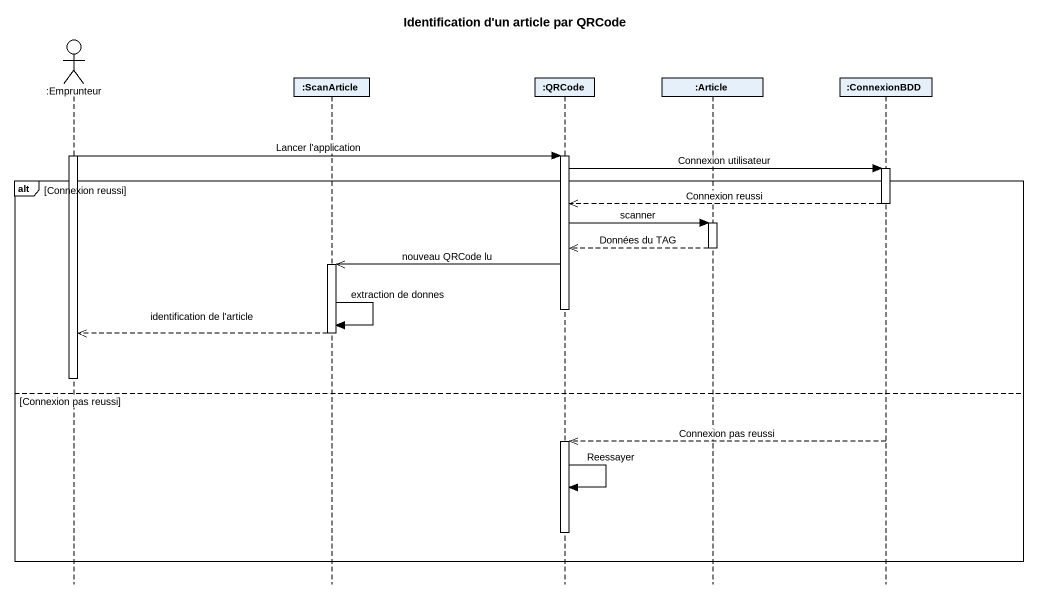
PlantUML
@startuml
title Identification d'un article par QRCode
hide footbox
actor ":Emprunteur" as Emprunteur
participant ":ScanArticle" as ScanArticle
participant ":QRCode" as QRCode
participant ":Article" as Article
participant ":ConnexionBDD" as ConnexionBDD

activate Emprunteur
Emprunteur -> QRCode : Lancer l'application
activate QRCode
QRCode -> ConnexionBDD : Connexion utilisateur
activate ConnexionBDD
alt Connexion reussi
  ConnexionBDD -->> QRCode : Connexion reussi
  deactivate ConnexionBDD
  QRCode -> Article : scanner
  activate Article
  Article -->> QRCode : Données du TAG
  deactivate Article
  QRCode ->> ScanArticle : nouveau QRCode lu
  activate ScanArticle
  deactivate QRCode
  ScanArticle -> ScanArticle : extraction de donnes
  ScanArticle -->> Emprunteur : identification de l'article
  deactivate ScanArticle
  deactivate Emprunteur
else Connexion pas reussi
  ConnexionBDD -->> QRCode : Connexion pas reussi
  activate QRCode
  QRCode -> QRCode : Reessayer
  deactivate QRCode
end
@enduml
